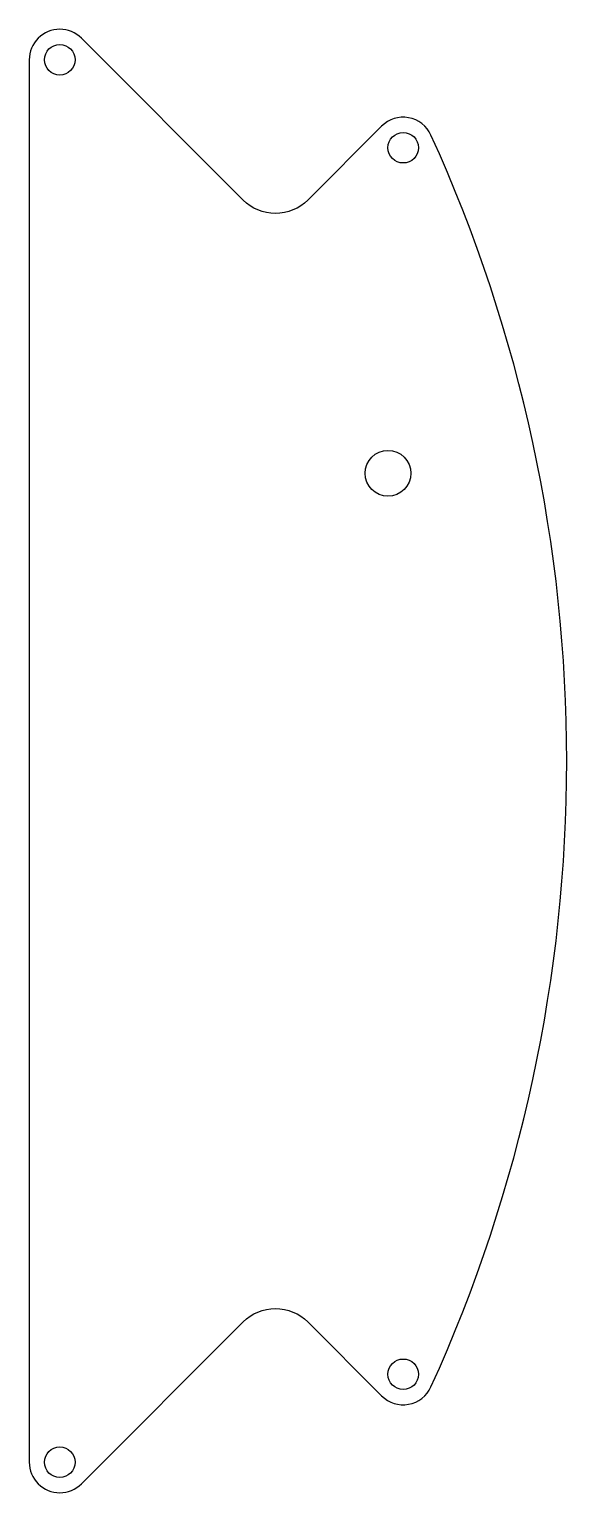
# Model space of a CAD drawing. Header units: inches. Extents: x 0 to 35.2, y 0 to 95.9.
import ezdxf

# ---------------------------------------------------------------- set-up
doc = ezdxf.new("R2010")
doc.units = ezdxf.units.IN
doc.header["$MEASUREMENT"] = 0
doc.layers.add('基板', color=4, linetype='Continuous')

msp = doc.modelspace()

# ---------------------------------------------------------------- linework, layer by layer
at = {"layer": '基板'}
msp.add_lwpolyline([(0, 2, 0.198912), (0.586, 0.586, 0.414214), (3.415, 0.586), (14.02, 11.191, -0.414214), (18.263, 11.191), (23.104, 6.351, 0.523448), (26.338, 6.936, 0.216949), (26.338, 88.986, 0.523448), (23.103, 89.571), (18.263, 84.731, -0.414214), (14.02, 84.731), (3.414, 95.336, 0.414214), (0.586, 95.336), (0.586, 95.336, 0.198912), (0, 93.922)], format="xyb", close=True, dxfattribs=at)
for centre, radius in [((2, 93.922), 1), ((24.518, 88.157), 1), ((23.519, 66.818), 1.5), ((24.518, 7.765), 1), ((2, 2), 1)]:
    msp.add_circle(centre, radius, dxfattribs=at)

doc.saveas('drawing.dxf')
